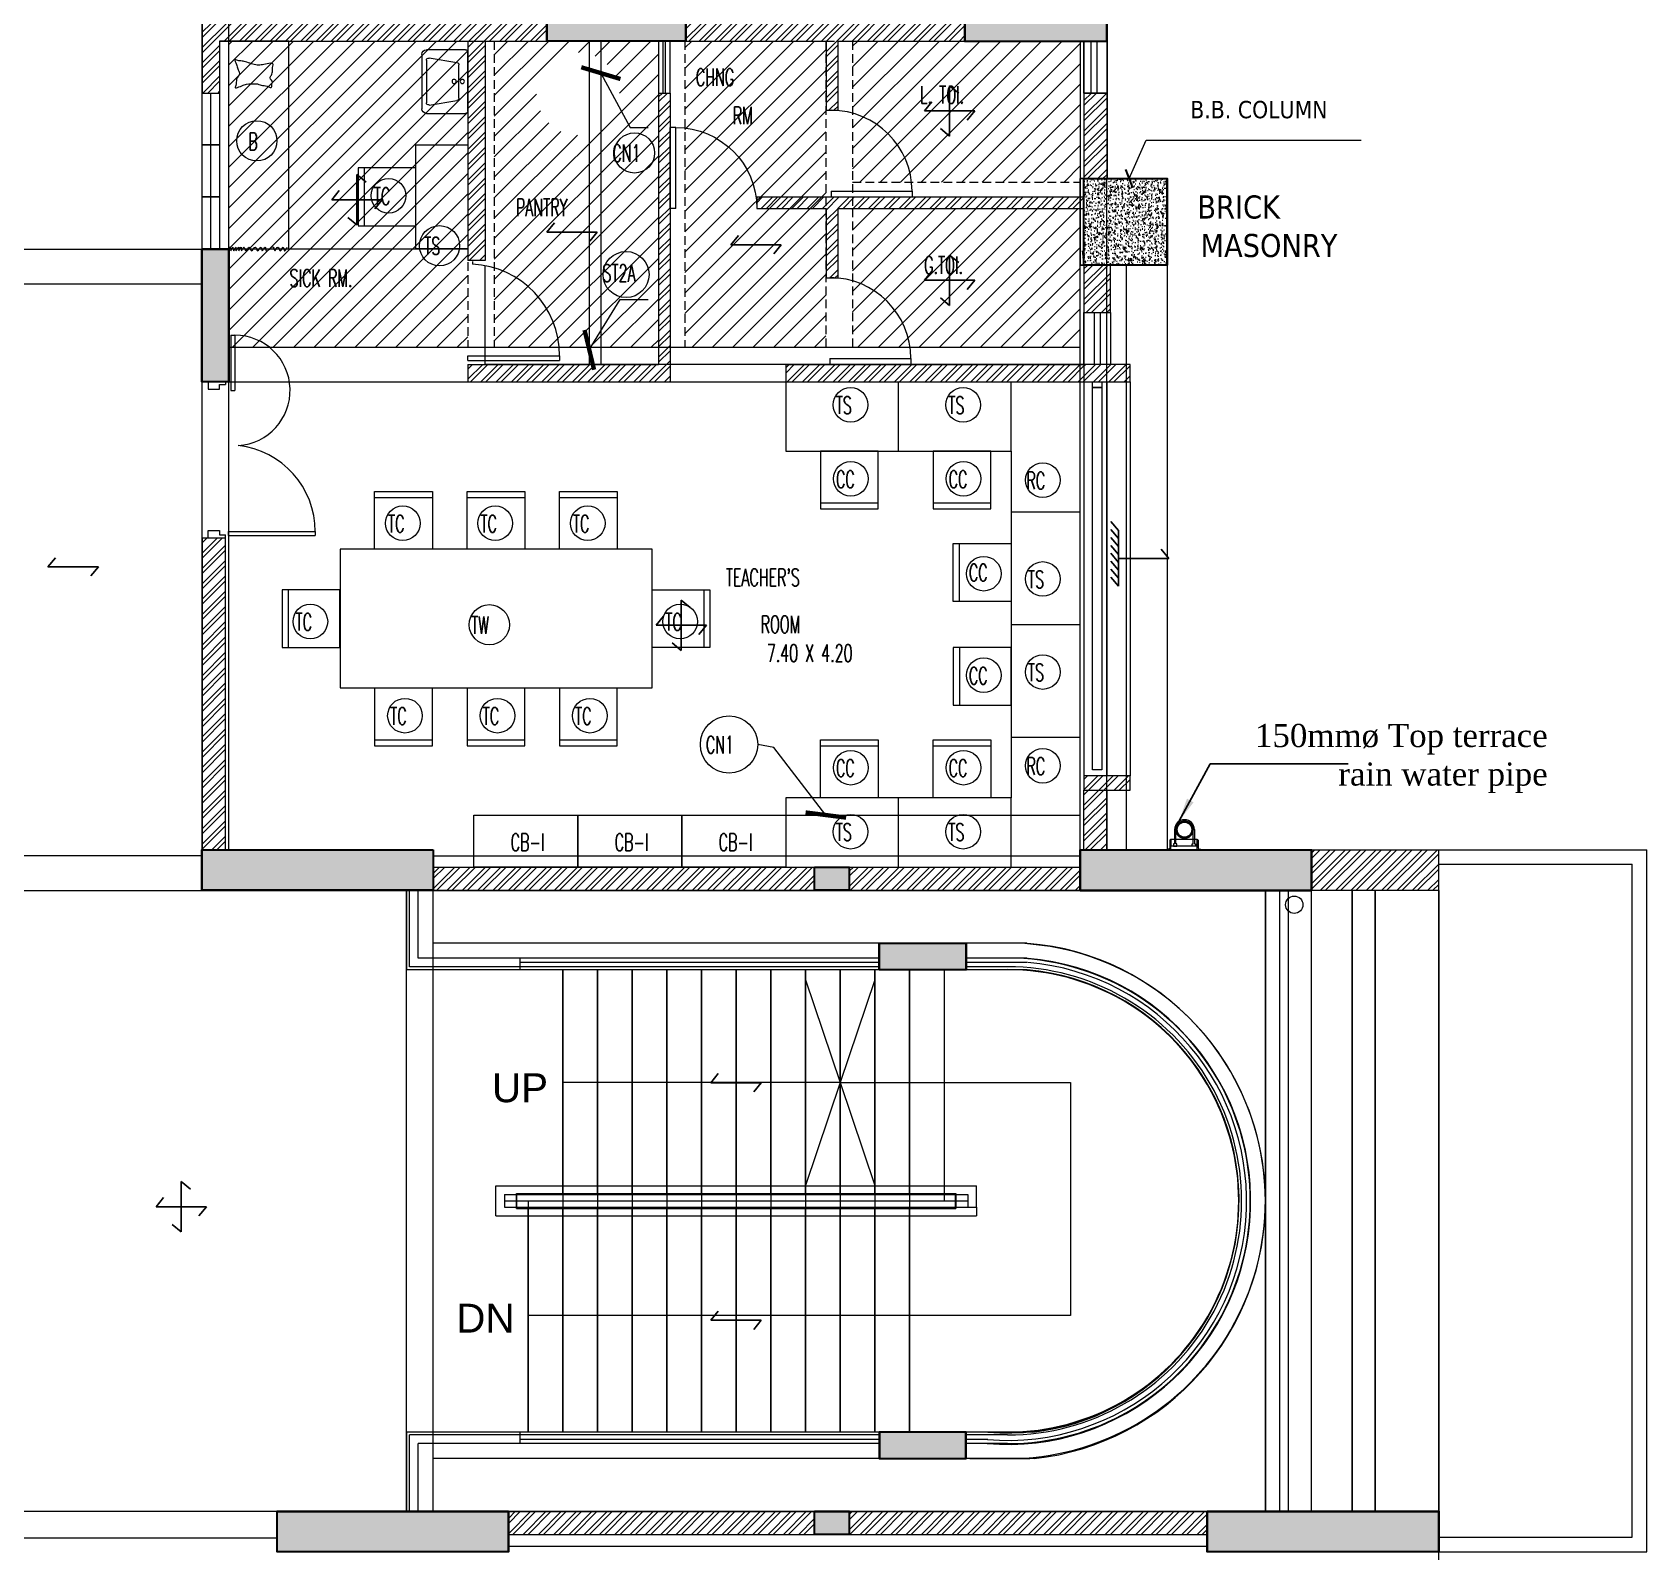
# Model space of a CAD drawing. Header units: inches. Extents: x 5899882 to 5988838, y -468923 to -96891.
# Drawn here: x 5967813 to 5981783, y -287020 to -273870 of the extents above; entities that cross this region are included whole.
import ezdxf

# ---------------------------------------------------------------- set-up
doc = ezdxf.new("R2010")
doc.units = ezdxf.units.IN
doc.header["$MEASUREMENT"] = 0
doc.linetypes.add('DASHED', pattern=[0.75, 0.5, -0.25])
for name, color, linetype in [('0 slc Rwp sloape', 7, 'Continuous'), ('0- SLC ARCH LAYOUT', 7, 'Continuous'), ('0-SLC RCC 2ND. FLOOR', 7, 'Continuous'), ('CL', 7, 'Continuous'), ('P-TEXT', 7, 'Continuous'), ('rwp', 5, 'Continuous')]:
    doc.layers.add(name, color=color, linetype=linetype)
for name, color, linetype, lineweight in [('0-SLC-CLAMPS', 7, 'Continuous', 9), ('ARCL-HATCH-B', 8, 'Continuous', 5), ('ARLC-COL', 8, 'Continuous', 30), ('ARLC-DOOR-W', 8, 'Continuous', 5), ('ARLC-ELE0', 8, 'Continuous', 9), ('ARLC-ELE1', 8, 'Continuous', 13), ('ARLC-FUR (NOMN)', 8, 'Continuous', 9), ('ARLC-FURN', 8, 'Continuous', 9), ('ARLC-GAS BURNER', 8, 'Continuous', 5), ('ARLC-GRILL', 8, 'Continuous', 9), ('ARLC-HATCH-C', 8, 'Continuous', 5), ('ARLC-RCC', 8, 'Continuous', 25), ('ARLC-TEXT0', 8, 'Continuous', 20), ('ARLC-WALL', 8, 'Continuous', 15), ('int_partitions', 8, 'Continuous', 5), ('SANITORY', 8, 'Continuous', 5)]:
    doc.layers.add(name, color=color, linetype=linetype, lineweight=lineweight)
doc.styles.add('ARIAL', font='tahoma.ttf')
doc.styles.add('RS', font='simplex8.shx', dxfattribs={"width": 0.6, "height": 150})
doc.styles.get("Standard").update_dxf_attribs({"font": 'arial.ttf'})
doc.dimstyles.new('DIM 100', dxfattribs={"dimscale": 100, "dimtxt": 1.5, "dimasz": 1.2, "dimexe": 1.5, "dimexo": 1.5, "dimgap": 0.4, "dimtad": 0, "dimdec": 0, "dimzin": 9, "dimdsep": 46, "dimtxsty": 'ARIAL', "dimblk": 'ARCHTICK', "dimblk1": 'ARCHTICK', "dimblk2": 'ARCHTICK', "dimcen": 2.5, "dimdle": 0.5, "dimclrd": 1, "dimclre": 251, "dimclrt": 4, "dimadec": 1, "dimazin": 0, "dimtfac": 1, "dimtdec": 0, "dimtmove": 2, "dimatfit": 3, "dimldrblk": 'ARCHTICK', "dimfxl": 1, "dimtzin": 0, "dimlwd": 5, "dimlwe": 5, "dimarcsym": 0})
doc.dimstyles.get("Standard").update_dxf_attribs({"dimtxt": 200, "dimasz": 200, "dimexe": 0.18, "dimexo": 0.0625, "dimgap": 0.09, "dimtad": 0, "dimdec": 0, "dimrnd": 5, "dimzin": 0, "dimdsep": 46, "dimtxsty": 'Standard', "dimblk": 'OBLIQUE', "dimcen": 0.09, "dimadec": 0, "dimazin": 0, "dimtfac": 1, "dimtdec": 0, "dimtofl": 0, "dimtmove": 0, "dimatfit": 3, "dimfxl": 1, "dimtolj": 1, "dimtzin": 0, "dimarcsym": 0})
pattern_1 = [(45, (-5806111.7, 109613.3), (-66.2912607, 66.2912607), []), (45, (-5806067.505, 109613.3), (-66.2912607, 66.2912607), [])]
pattern_2 = [(45, (-214906, -2620), (-88.38835, 88.38835), [])]
pattern_3 = [(45, (24325, -2550), (-88.3883, 88.3883), [])]

# ---------------------------------------------------------------- blocks, each defined once
blk = doc.blocks.new('an80')
for points in [[(-46, 0), (-46, 66.3), (-51, 66.3), (-51, 76.3), (-35, 76.3), (-35, 66.3), (-40, 66.3), (-40, 0)], [(46, 0), (46, 66.3), (51, 66.3), (51, 76.3), (35, 76.3), (35, 66.3), (40, 66.3), (40, 0)]]:
    blk.add_lwpolyline(points)
for radius in [46, 40]:
    blk.add_arc((0, 0), radius, 180, 360)
blk = doc.blocks.new('176')
at = {"layer": '0-SLC-CLAMPS', "elevation": 0}
for points in [[(-108.6, 76.7), (-108.6, 80.1, 0.414214), (-114, 85.4), (-114, 85.4), (-114, 65.9), (-61.1, 65.9, 0.414214), (-66.4, 71.3), (-103.3, 71.3, -0.414214)], [(-108.6, -75.8), (-108.6, -79.2, -0.414214), (-114, -84.6), (-114, -84.6), (-114, -65.1), (-61.1, -65.1, -0.414214), (-66.4, -70.4), (-103.3, -70.4, 0.414214)]]:
    blk.add_lwpolyline(points, format="xyb", close=True, dxfattribs=at)
blk.add_lwpolyline([(-92.9, 65.9), (-92.9, -65.1), (-61.1, -65.1), (-61.1, 65.9)], close=True, dxfattribs=at)
at = {"layer": 'rwp', "color": 5, "const_width": 5.36, "elevation": 0}
blk.add_lwpolyline([(-12.5, -42.2, 1), (-12.5, 38.2, 1)], format="xyb", close=True, dxfattribs=at)
at = {"layer": 'rwp', "color": 5}
for radius in [42.9, 37.5]:
    blk.add_circle((-12.5, -2, 0), radius, dxfattribs=at)
at = {"layer": '0-SLC-CLAMPS', "color": 6, "xscale": 1.0714285714286, "yscale": 1.0714285714286, "zscale": 1.0714285714286, "rotation": 90}
blk.add_blockref('an80', (-12.5, -2, 0), dxfattribs=at)
blk = doc.blocks.new('_OBLIQUE')
at = {"color": 0, "linetype": 'ByBlock'}
blk.add_line((-0.5, -0.5), (0.5, 0.5), dxfattribs=at)
blk = doc.blocks.new('hhh')
at = {"layer": 'ARLC-DOOR-W'}
for p, q in [((5670.868, -1049.521), (5670.868, -1049.571)), ((5670.868, -1049.521), (5671.568, -1049.521)), ((5670.868, -1049.521), (5670.868, -1049.571)), ((5670.868, -1049.571), (5671.568, -1049.571)), ((5671.568, -1049.521), (5671.568, -1049.571))]:
    blk.add_line(p, q, dxfattribs=at)
blk.add_arc((5670.868, -1049.521), 0.7, 0, 90, dxfattribs=at)
blk = doc.blocks.new('jjuj')
at = {"layer": 'ARLC-DOOR-W', "ltscale": 0.1}
for p, q in [((5733136, -29654), (5733136, -29679)), ((5733286, -29654), (5733286, -29719))]:
    blk.add_line(p, q, dxfattribs=at)
blk.add_lwpolyline([(5733286, -29719), (5733186, -29719), (5733186, -29679), (5733136, -29679)], dxfattribs=at)
blk = doc.blocks.new('door1')
at = {"layer": 'ARLC-DOOR-W', "ltscale": 0.1}
for p, q in [((5736558, -55290), (5736558, -55768)), ((5736558, -55290), (5736593, -55290)), ((5736593, -55290), (5736593, -55768)), ((5736558, -55768), (5736593, -55768)), ((5737288, -56990), (5737288, -57025))]:
    blk.add_line(p, q, dxfattribs=at)
at = {"layer": 'ARLC-DOOR-W'}
for p, q in [((5736538, -56990), (5737288, -56990)), ((5736538, -57025), (5736538, -56990)), ((5736538, -57025), (5737288, -57025))]:
    blk.add_line(p, q, dxfattribs=at)
at = {"layer": 'ARLC-DOOR-W', "ltscale": 0.1}
for centre, radius, start, end in [((5736593, -55768), 478, 273.5633, 90), ((5736538, -56990), 750, 0, 83.5441)]:
    blk.add_arc(centre, radius, start, end, dxfattribs=at)
blk = doc.blocks.new('gfj')
at = {"layer": 'ARLC-DOOR-W', "ltscale": 0.1}
for p, q in [((5667.573, -1069.521), (5667.574, -1069.481)), ((5668.367, -1069.521), (5667.573, -1069.521)), ((5668.367, -1069.481), (5667.574, -1069.481)), ((5668.367, -1069.481), (5668.367, -1069.521)), ((5668.327, -1070.336), (5668.327, -1070.314))]:
    blk.add_line(p, q, dxfattribs=at)
blk.add_arc((5668.367, -1069.521), 0.794, 180, 267.1369, dxfattribs=at)
blk = doc.blocks.new('dfg2154')
at = {"layer": 'ARLC-FURN'}
blk.add_line((5964549, -129277), (5965049, -129277), dxfattribs=at)
blk.add_lwpolyline([(5964549, -129329), (5965049, -129329), (5965049, -128829), (5964549, -128829)], close=True, dxfattribs=at)
blk = doc.blocks.new('_ArchTick')
at = {"color": 0, "linetype": 'ByBlock', "const_width": 0.15}
blk.add_lwpolyline([(-0.5, -0.5), (0.5, 0.5)], dxfattribs=at)
blk = doc.blocks.new('WASHBASIN')
at = {"layer": 'SANITORY', "ltscale": 0.1}
for p, q in [((6119042, -104908), (6119042, -104438)), ((6119082, -104398), (6119422, -104398)), ((6119082, -104857), (6119082, -104490)), ((6119105, -104470), (6119346, -104508)), ((6119442, -104418), (6119442, -104928)), ((6119363, -104528), (6119363, -104819)), ((6119105, -104877), (6119346, -104839)), ((6119422, -104948), (6119082, -104948))]:
    blk.add_line(p, q, dxfattribs=at)
for centre in [(6119322, -104674), (6119393, -104674)]:
    blk.add_circle(centre, 18, dxfattribs=at)
for centre, radius, start, end in [((6119082, -104438), 40, 90, 180), ((6119102, -104490), 20, 80.9394, 180), ((6119102, -104490), 20, 80.9394, 180), ((6119422, -104418), 20, 0, 90), ((6119343, -104528), 20, 0, 80.9394), ((6119082, -104908), 40, 180, 270), ((6119102, -104857), 20, 180, 279.0606), ((6119343, -104819), 20, 279.0606, 0), ((6119422, -104928), 20, 270, 0)]:
    blk.add_arc(centre, radius, start, end, dxfattribs=at)
blk = doc.blocks.new('GYS')
for p, q in [((6635556, -325052), (6635556, -325488)), ((6635556, -325052), (6635635, -325117)), ((6635556, -325488), (6635477, -325423))]:
    blk.add_line(p, q)
blk = doc.blocks.new('A$C67844AE1')
at = {"color": 7}
for p, q in [((-218, 241), (-283, 162)), ((-218, 172), (-283, 93)), ((-218, 103), (-283, 24)), ((-218, 34), (-283, -45)), ((218, 0), (-218, 0)), ((218, 0), (153, -79)), ((-218, -34), (-283, -113)), ((-218, -103), (-283, -182)), ((-218, -172), (-283, -251)), ((-218, -241), (-283, -320))]:
    blk.add_line(p, q, dxfattribs=at)
at = {"layer": 'CL', "color": 7}
blk.add_line((-218, 241), (-218, -241), dxfattribs=at)
blk = doc.blocks.new('A$C4AE13D6C')
at = {"layer": 'ARLC-COL', "color": 7}
blk.add_lwpolyline([(-1311, -4687), (-1011, -4687), (-1011, -4887), (-1311, -4887)], close=True, dxfattribs=at)
blk = doc.blocks.new('A$C3DAD2E9A')
at = {"layer": 'ARCL-HATCH-B'}
h = blk.add_hatch(dxfattribs=at)
h.set_pattern_fill('ANSI32', color=256, scale=250)
h.set_pattern_definition(pattern_1)
h.paths.add_polyline_path([(26797, 1752), (25547, 1752), (25547, 1602), (26647, 1602), (26647, 251), (24097, 251), (24097, -349), (24247, -349), (24247, 101), (26397, 101), (26397, -1799), (26547, -1799), (26547, 101), (27082, 101), (27082, 251), (26797, 251)])
h = blk.add_hatch(dxfattribs=at)
h.set_pattern_fill('ANSI32', color=256, scale=250)
h.set_pattern_definition(pattern_1)
h.paths.add_polyline_path([(30697, 331), (29602, 331), (29602, 251), (28282, 251), (28282, 101), (29497, 101), (29497, -499), (29597, -499), (29597, 101), (30697, 101)])
h = blk.add_hatch(dxfattribs=at)
h.set_pattern_fill('ANSI32', color=256, scale=250)
h.set_pattern_definition(pattern_1)
h.paths.add_polyline_path([(28147, -349), (28047, -349), (28047, -2699), (28147, -2699)])
h = blk.add_hatch(dxfattribs=at)
h.set_pattern_fill('ANSI32', color=256, scale=250)
h.set_pattern_definition(pattern_1)
h.paths.add_polyline_path([(31927, -349), (31727, -349), (31727, -1088), (31927, -1088)])
h = blk.add_hatch(dxfattribs=at)
h.set_pattern_fill('ANSI32', color=256, scale=250)
h.set_pattern_definition(pattern_1)
h.paths.add_polyline_path([(31727, -1249), (28897, -1249), (28897, -1349), (29497, -1349), (29497, -1949), (29597, -1949), (29597, -1349), (31727, -1349)])
h = blk.add_hatch(dxfattribs=at)
h.set_pattern_fill('ANSI32', color=256, scale=250)
h.set_pattern_definition(pattern_1)
h.paths.add_polyline_path([(31957, -1838), (31727, -1838), (31727, -2249), (31957, -2249)])
h = blk.add_hatch(dxfattribs=at)
h.set_pattern_fill('ANSI32', color=256, scale=250)
h.set_pattern_definition(pattern_1)
h.paths.add_polyline_path([(28147, -2699), (26547, -2699), (26397, -2699), (26397, -2849), (28147, -2849)])
h = blk.add_hatch(dxfattribs=at)
h.set_pattern_fill('ANSI32', color=256, scale=250)
h.set_pattern_definition(pattern_1)
h.paths.add_polyline_path([(31727, -2699), (31727, -2699), (29147, -2699), (29147, -2849), (31727, -2849)])
h = blk.add_hatch(dxfattribs=at)
h.set_pattern_fill('ANSI32', color=256, scale=250)
h.set_pattern_definition(pattern_1)
h.paths.add_polyline_path([(32127, -2699), (31727, -2699), (31727, -2849), (32127, -2849)])
h = blk.add_hatch(dxfattribs=at)
h.set_pattern_fill('ANSI32', color=256, scale=250)
h.set_pattern_definition(pattern_1)
h.paths.add_polyline_path([(24297, -4900), (24295, -4900), (24295, -4400), (24297, -4199), (24097, -4199), (24097, -6899), (24297, -6899)])
h = blk.add_hatch(dxfattribs=at)
h.set_pattern_fill('ANSI32', color=256, scale=250)
h.set_pattern_definition(pattern_1)
h.paths.add_polyline_path([(32127, -6259), (31727, -6259), (31727, -6384), (32127, -6384)])
h = blk.add_hatch(dxfattribs=at)
h.set_pattern_fill('ANSI32', color=256, scale=250)
h.set_pattern_definition(pattern_1)
h.paths.add_polyline_path([(31927, -6384), (31727, -6384), (31727, -6899), (31927, -6899)])
h = blk.add_hatch(dxfattribs=at)
h.set_pattern_fill('ANSI32', color=256, scale=250)
h.set_pattern_definition(pattern_1)
h.paths.add_polyline_path([(34797, -6899), (33697, -6899), (33697, -7249), (34797, -7249)])
h = blk.add_hatch(dxfattribs=at)
h.set_pattern_fill('ANSI32', color=256, scale=250)
h.set_pattern_definition(pattern_1)
h.paths.add_polyline_path([(29397, -7049), (26097, -7049), (26097, -7249), (29397, -7249)])
h = blk.add_hatch(dxfattribs=at)
h.set_pattern_fill('ANSI32', color=256, scale=250)
h.set_pattern_definition(pattern_1)
h.paths.add_polyline_path([(31697, -7049), (29697, -7049), (29697, -7249), (31697, -7249)])
h = blk.add_hatch(dxfattribs=at)
h.set_pattern_fill('ANSI32', color=256, scale=250)
h.set_pattern_definition(pattern_1)
h.paths.add_polyline_path([(29397, -12624), (26747, -12624), (26747, -12824), (29397, -12824)])
h = blk.add_hatch(dxfattribs=at)
h.set_pattern_fill('ANSI32', color=256, scale=250)
h.set_pattern_definition(pattern_1)
h.paths.add_polyline_path([(32797, -12624), (29697, -12624), (29697, -12824), (32797, -12824)])
at = {"layer": 'ARLC-HATCH-C', "ltscale": 0.1}
for points in [[(30697, 251), (30697, 101), (31097, 101), (31297, 101), (31927, 101), (31927, 452), (31697, 452), (31497, 452), (30697, 452)], [(27082, 331), (28282, 331), (28282, 131), (28282, 101), (28113, 101), (27963, 101), (27082, 101), (27082, 131)], [(24327, -1699), (24097, -1699), (24097, -2849), (24327, -2849)], [(26097, -6899), (26097, -7249), (24097, -7249), (24097, -6899)], [(33697, -6899), (33697, -7249), (31697, -7249), (31697, -6899)], [(29697, -7249), (29697, -7049), (29397, -7049), (29397, -7249)], [(29959, -7937), (29958, -7707), (30710, -7707), (30710, -7937)], [(29959, -11938), (29959, -12168), (30709, -12168), (30709, -11938)], [(26747, -12624), (26747, -12974), (24747, -12974), (24747, -12624)], [(29697, -12824), (29697, -12624), (29397, -12624), (29397, -12824)], [(34797, -12624), (34797, -12974), (32797, -12974), (32797, -12624)]]:
    blk.add_hatch(color=256, dxfattribs=at).paths.add_polyline_path(points)
at = {"layer": 'ARLC-COL'}
blk.add_line((31697, -7249), (33697, -7249), dxfattribs=at)
at = {"layer": 'ARLC-COL', "ltscale": 0.1}
blk.add_lwpolyline([(30697, 452), (30697, 101), (31927, 101), (31927, 452)], close=True, dxfattribs=at)
at = {"layer": 'ARLC-COL'}
for points in [[(28282, 101), (27082, 101), (27082, 331), (28282, 331)], [(24097, -1699), (24327, -1699), (24327, -2849), (24097, -2849)], [(26097, -6899), (26097, -7249), (24097, -7249), (24097, -6899)], [(29397, -7049), (29697, -7049), (29697, -7249), (29397, -7249)], [(29959, -7937), (29959, -7707), (30709, -7707), (30709, -7937)], [(29959, -11938), (29959, -12168), (30709, -12168), (30709, -11938)], [(26747, -12624), (26747, -12974), (24747, -12974), (24747, -12624)], [(29397, -12624), (29697, -12624), (29697, -12824), (29397, -12824)], [(34797, -12624), (34797, -12974), (32797, -12974), (32797, -12624)]]:
    blk.add_lwpolyline(points, close=True, dxfattribs=at)
blk.add_lwpolyline([(31697, -7249), (31697, -6899), (33697, -6899), (33697, -7249)], dxfattribs=at)
at = {"layer": 'ARLC-DOOR-W'}
for p, q in [((28087, -349), (28087, 101)), ((28107, -349), (28107, 101)), ((31788, 101), (31788, -349)), ((31840, 101), (31840, -349)), ((31815, -2249), (31815, -2699)), ((31867, -2249), (31867, -2699))]:
    blk.add_line(p, q, dxfattribs=at)
at = {"layer": 'ARLC-DOOR-W', "ltscale": 0.003}
blk.add_line((24172, -798), (24172, -349), dxfattribs=at)
at = {"layer": 'ARLC-DOOR-W', "ltscale": 0.1}
blk.add_line((24172, -1699), (24172, -798), dxfattribs=at)
at = {"layer": 'ARLC-DOOR-W'}
for points in [[(28047, -349), (28147, -349), (28147, 101), (28047, 101)], [(31727, 101), (31927, 101), (31927, -349), (31727, -349)], [(31727, -2249), (31957, -2249), (31957, -2699), (31727, -2699)], [(31882, -2849), (31882, -2899), (31802, -2899), (31802, -2849)], [(31802, -2899), (31882, -2899), (31882, -6208), (31802, -6208)]]:
    blk.add_lwpolyline(points, close=True, dxfattribs=at)
at = {"layer": 'ARLC-DOOR-W', "ltscale": 0.003}
blk.add_lwpolyline([(24247, -349), (24247, -798), (24097, -798), (24097, -349)], close=True, dxfattribs=at)
at = {"layer": 'ARLC-DOOR-W', "ltscale": 0.1}
for points in [[(24247, -798), (24247, -1249), (24097, -1249), (24097, -798)], [(24247, -1249), (24247, -1699), (24097, -1699), (24097, -1249)]]:
    blk.add_lwpolyline(points, close=True, dxfattribs=at)
at = {"layer": 'ARLC-ELE0', "ltscale": 0.006}
for p, q in [((31727, -2849), (31727, -6259)), ((32127, -2849), (32127, -6259))]:
    blk.add_line(p, q, dxfattribs=at)
at = {"layer": 'ARLC-ELE0'}
for p, q in [((34797, -6899), (36597, -6899)), ((36597, -12974), (36597, -6899)), ((34797, -7024), (36472, -7024)), ((36472, -12849), (36472, -7024)), ((33297, -12624), (33297, -7249)), ((33297, -12624), (33297, -7249)), ((33422, -12624), (33422, -7249)), ((33422, -12624), (33422, -7249)), ((27519, -7936), (27519, -9937)), ((27519, -7936), (27519, -9937)), ((27819, -7936), (27819, -9937)), ((27819, -7936), (27819, -9937)), ((28119, -7936), (28119, -9937)), ((28119, -7936), (28119, -9937)), ((28419, -7936), (28419, -9937)), ((28419, -7936), (28419, -9937)), ((28719, -7936), (28719, -9937)), ((28719, -7936), (28719, -9937)), ((29019, -7936), (29019, -9937)), ((29019, -7936), (29019, -9937)), ((29319, -7936), (29319, -9937)), ((29319, -7936), (29319, -9937)), ((29619, -7936), (29619, -9937)), ((29619, -7936), (29619, -9937)), ((29919, -7936), (29919, -9937)), ((29919, -7936), (29919, -9937)), ((30219, -7936), (30219, -9937)), ((30219, -7936), (30219, -9937)), ((30519, -7936), (30519, -9937)), ((30519, -7936), (30519, -9937)), ((29319, -8023), (29619, -8913)), ((29319, -8023), (29619, -8913)), ((29919, -8023), (29619, -8913)), ((29919, -8023), (29619, -8913)), ((29619, -8913), (29319, -9803)), ((29619, -8913), (29319, -9803)), ((29619, -8913), (29919, -9803)), ((29619, -8913), (31610, -8913)), ((29619, -8913), (29919, -9803)), ((29619, -8913), (31610, -8913)), ((31610, -8913), (31610, -10929)), ((31610, -8913), (31610, -10929)), ((26714, -9937), (30723, -9937)), ((26714, -9937), (30723, -9937)), ((27219, -9937), (27219, -11936)), ((27219, -9937), (27219, -11936)), ((27519, -9937), (27519, -11936)), ((27519, -9937), (27519, -11936)), ((27819, -9937), (27819, -11936)), ((27819, -9937), (27819, -11936)), ((28119, -9937), (28119, -11936)), ((28119, -9937), (28119, -11936)), ((28419, -9937), (28419, -11936)), ((28419, -9937), (28419, -11936)), ((28719, -9937), (28719, -11936)), ((28719, -9937), (28719, -11936)), ((29019, -9937), (29019, -11936)), ((29019, -9937), (29019, -11936)), ((29319, -9937), (29319, -11936)), ((29319, -9937), (29319, -11936)), ((29619, -9937), (29619, -11936)), ((29619, -9937), (29619, -11936)), ((29919, -9937), (29919, -11936)), ((29919, -9937), (29919, -11936)), ((30219, -9937), (30219, -11936)), ((30219, -9937), (30219, -11936)), ((34797, -12849), (36472, -12849)), ((34797, -19124), (34797, -12974)), ((34797, -12974), (36597, -12974))]:
    blk.add_line(p, q, dxfattribs=at)
at = {"layer": 'ARLC-ELE0', "ltscale": 0.01}
for p, q in [((25867, -7937), (25867, -7261)), ((25867, -7937), (25867, -7261)), ((26097, -7707), (26097, -7261)), ((26097, -7707), (26097, -7261)), ((29959, -7707), (26097, -7707)), ((29959, -7707), (26097, -7707)), ((29959, -7937), (25867, -7937)), ((29959, -7937), (25867, -7937)), ((29959, -7838), (26849, -7838)), ((26849, -7938), (26849, -7838)), ((29959, -7873), (26849, -7873)), ((29959, -7938), (26849, -7938)), ((26819, -10003), (26819, -9873)), ((26819, -9873), (30619, -9873)), ((30619, -9873), (30619, -10003)), ((26819, -9938), (30619, -9938)), ((26819, -10003), (30619, -10003)), ((25867, -12624), (25867, -11938)), ((29959, -11938), (25867, -11938)), ((25867, -12624), (25867, -11938)), ((29959, -11938), (25867, -11938)), ((26849, -12038), (26849, -11938)), ((29959, -11938), (26849, -11938)), ((29959, -12003), (26849, -12003)), ((30897, -11938), (30709, -11938)), ((30897, -12003), (30709, -12003)), ((29959, -12038), (26849, -12038)), ((30897, -12038), (30709, -12038)), ((26097, -12624), (26097, -12168)), ((29959, -12168), (26097, -12168)), ((26097, -12624), (26097, -12168)), ((29959, -12168), (26097, -12168)), ((30739, -12168), (31259, -12168)), ((30739, -12168), (31259, -12168))]:
    blk.add_line(p, q, dxfattribs=at)
at = {"layer": 'ARLC-ELE0', "ltscale": 0.5}
for p, q in [((31066, -7707), (30709, -7707)), ((31066, -7707), (30709, -7707)), ((31066, -7937), (30709, -7937)), ((31066, -7937), (30709, -7937)), ((31066, -11938), (30709, -11938)), ((31066, -11938), (30709, -11938)), ((31066, -12168), (30709, -12168)), ((31066, -12168), (30709, -12168))]:
    blk.add_line(p, q, dxfattribs=at)
at = {"layer": 'ARLC-ELE0', "ltscale": 0.01}
for points in [[(31235, -7838), (30709, -7838)], [(31235, -7873), (30709, -7873)], [(31235, -7938), (30709, -7938)]]:
    blk.add_lwpolyline(points, dxfattribs=at)
at = {"layer": 'ARLC-ELE0'}
blk.add_circle((33547, -7374), 75, dxfattribs=at)
blk.add_circle((33547, -7374), 75, dxfattribs=at)
at = {"layer": 'ARLC-ELE0', "ltscale": 0.5}
for radius in [2231, 2231, 2001, 2001]:
    blk.add_arc((31066, -9937), radius, 270, 90.0001, dxfattribs=at)
at = {"layer": 'ARLC-ELE0', "ltscale": 0.01}
for radius in [2107, 2072, 2007]:
    blk.add_arc((31063, -9938), radius, 265.25, 85.0806, dxfattribs=at)
at = {"layer": 'ARLC-FUR (NOMN)'}
for centre, radius in [((24570, -763), 174), ((27838, -868), 174), ((25710, -1238), 150), ((26151, -1671), 174), ((27765, -1920), 199), ((29708, -3048), 150), ((30682, -3048), 150), ((29710, -3688), 150), ((30685, -3688), 150), ((31371, -3699), 150), ((25833, -4073), 150), ((26633, -4073), 150), ((27433, -4073), 150), ((30860, -4509), 150), ((31371, -4555), 150), ((25033, -4923), 150), ((26582, -4951), 174), ((28233, -4923), 150), ((30860, -5388), 150), ((31371, -5360), 150), ((25852, -5738), 150), ((26652, -5738), 150), ((27452, -5738), 150), ((28656, -5987), 248), ((29710, -6188), 150), ((30685, -6188), 150), ((31371, -6171), 150), ((29708, -6742), 150), ((30682, -6742), 150)]:
    blk.add_circle(centre, radius, dxfattribs=at)
at = {"layer": 'ARLC-FURN', "ltscale": 0.1}
for p, q in [((27447, 101), (27447, -2699)), ((30122, -3448), (30122, -2849)), ((31097, -3448), (31097, -2849)), ((31097, -3973), (31697, -3973)), ((31097, -4948), (31697, -4948)), ((31097, -5923), (31697, -5923)), ((30122, -7049), (30122, -6448)), ((31097, -7049), (31097, -6448))]:
    blk.add_line(p, q, dxfattribs=at)
at = {"layer": 'ARLC-FURN', "ltscale": 0.002}
for p, q in [((27547, 101), (27547, -2699)), ((29147, -6598), (31697, -6598))]:
    blk.add_line(p, q, dxfattribs=at)
at = {"layer": 'ARLC-FURN', "ltscale": 0.1}
blk.add_lwpolyline([(24247, -1699), (24847, -1699), (24847, 101), (24247, 101)], close=True, dxfattribs=at)
for points in [[(26397, -1699), (25947, -1699), (25947, -798), (26397, -798), (26397, -1699)], [(29147, -2849), (29147, -3448), (31097, -3448), (31097, -6448), (29147, -6448), (29147, -7049)], [(25290, -4298), (25290, -5498), (27990, -5498), (27990, -4298), (25290, -4298)]]:
    blk.add_lwpolyline(points, dxfattribs=at)
at = {"layer": 'ARLC-FURN'}
for points in [[(26447, -6598), (27347, -6598), (27347, -7049), (26447, -7049)], [(27347, -6598), (28247, -6598), (28247, -7049), (27347, -7049)], [(28247, -6598), (29147, -6598), (29147, -7049), (28247, -7049)]]:
    blk.add_lwpolyline(points, close=True, dxfattribs=at)
at = {"layer": 'ARLC-FURN', "ltscale": 0.1}
blk.add_spline([(24577, -271), (24540, -269), (24453, -282), (24381, -298), (24388, -284), (24395, -229), (24419, -179), (24405, -140), (24394, -101), (24383, -61), (24397, -65), (24432, -72), (24471, -79), (24573, -107), (24619, -104), (24674, -93), (24712, -103), (24712, -106), (24706, -128), (24706, -157), (24696, -194), (24686, -219), (24705, -254), (24701, -274), (24694, -302), (24675, -296), (24619, -283), (24577, -271)], degree=3, dxfattribs=at)
at = {"layer": 'ARLC-GRILL', "ltscale": 0.01}
for p, q in [((25892, -7912), (25892, -7261)), ((25967, -7837), (25967, -7261)), ((29959, -7912), (25892, -7912)), ((29959, -7837), (25967, -7837)), ((31066, -7837), (30709, -7837)), ((31066, -7912), (30709, -7912)), ((26639, -9806), (30798, -9806)), ((26714, -9881), (30723, -9881)), ((30723, -9881), (30723, -9991)), ((30798, -9991), (30798, -9806)), ((26714, -9991), (30798, -9991)), ((30798, -9991), (30798, -10066)), ((26639, -10066), (30798, -10066)), ((25892, -12624), (25892, -11963)), ((29959, -11963), (25892, -11963)), ((31066, -11963), (30709, -11963)), ((25967, -12624), (25967, -12038)), ((29959, -12038), (25967, -12038)), ((31066, -12038), (30709, -12038))]:
    blk.add_line(p, q, dxfattribs=at)
at = {"layer": 'ARLC-GRILL'}
for p, q in [((26639, -10066), (26639, -9806)), ((26714, -9881), (26714, -9991))]:
    blk.add_line(p, q, dxfattribs=at)
at = {"layer": 'ARLC-GRILL', "ltscale": 0.01}
for radius in [2101, 2026]:
    blk.add_arc((31066, -9937), radius, 270, 90.0001, dxfattribs=at)
at = {"layer": 'ARLC-HATCH-C'}
blk.add_lwpolyline([(22522, 4931), (22752, 4931), (22752, 5651), (28052, 5651), (28052, 4551), (28152, 4551), (28252, 4551), (28252, 2351), (29602, 2351), (29832, 2351), (29832, 331), (30697, 331), (30697, 101), (31727, 101), (31727, -2699), (29597, -2699), (26547, -2699), (26547, -2699), (26547, -1849)], dxfattribs=at)
at = {"layer": 'ARLC-RCC', "ltscale": 0.5}
for p, q in [((33297, -12625), (33297, -7250)), ((34047, -12625), (34047, -7250)), ((34247, -12625), (34247, -7250)), ((34797, -12625), (34797, -7250))]:
    blk.add_line(p, q, dxfattribs=at)
at = {"layer": 'ARLC-WALL', "ltscale": 0.1}
for p, q in [((24097, 251), (24097, -349)), ((24247, 101), (24247, -349)), ((24247, 101), (26397, 101)), ((26397, 101), (26397, -1799)), ((26547, 101), (26547, -1799)), ((26547, 101), (27082, 101)), ((28282, 101), (29497, 101)), ((29497, 101), (29497, -499)), ((29597, 101), (30697, 101)), ((29597, 101), (29597, -499)), ((24097, -349), (24247, -349)), ((28047, -349), (28047, -2699)), ((28047, -349), (28147, -349)), ((28147, -349), (28147, -2849)), ((31727, -349), (31727, -1088)), ((31727, -349), (31927, -349)), ((31927, -349), (31927, -1088)), ((29497, -499), (29597, -499)), ((28897, -1249), (28897, -1349)), ((28897, -1249), (31727, -1249)), ((28897, -1349), (29497, -1349)), ((29497, -1349), (29497, -1949)), ((29597, -1349), (29597, -1949)), ((29597, -1349), (31727, -1349)), ((26547, -1799), (26397, -1799)), ((29497, -1949), (29597, -1949)), ((26397, -2699), (26397, -2849)), ((26397, -2699), (28047, -2699)), ((29147, -2699), (29147, -2849)), ((29147, -2699), (31727, -2699)), ((26397, -2849), (28147, -2849)), ((29147, -2849), (31727, -2849)), ((24097, -4199), (24097, -6899)), ((24097, -4199), (24297, -4199)), ((24297, -4199), (24297, -6899)), ((31727, -6899), (31727, -6384)), ((31927, -6899), (31927, -6384)), ((31897, -6899), (33647, -6899)), ((33697, -6899), (34797, -6899)), ((34797, -7249), (34797, -6899)), ((26097, -7049), (29397, -7049)), ((29697, -7049), (31697, -7049)), ((26097, -7249), (29397, -7249)), ((29697, -7249), (31697, -7249)), ((33697, -7249), (34797, -7249)), ((26747, -12624), (29397, -12624)), ((29697, -12624), (32797, -12624)), ((26742, -12824), (29397, -12824)), ((29697, -12824), (32797, -12824))]:
    blk.add_line(p, q, dxfattribs=at)
at = {"layer": 'ARLC-WALL', "ltscale": 0.005}
blk.add_line((31927, -6259), (31927, -2849), dxfattribs=at)
at = {"layer": 'ARLC-WALL'}
for points in [[(31957, -1838), (31727, -1838), (31727, -2249), (31957, -2249)], [(32127, -2699), (31727, -2699), (31727, -2849), (32127, -2849)], [(32127, -6259), (31727, -6259), (31727, -6384), (32127, -6384)]]:
    blk.add_lwpolyline(points, close=True, dxfattribs=at)
at = {"layer": 'int_partitions'}
blk.add_lwpolyline([(24327, -1699), (26397, -1699)], dxfattribs=at)
blk.add_spline([(24327, -1699), (24340, -1683), (24346, -1714), (24361, -1683), (24370, -1714), (24389, -1683), (24389, -1714), (24414, -1683), (24414, -1714), (24433, -1683), (24438, -1714), (24457, -1683), (24475, -1714), (24504, -1683), (24523, -1714), (24558, -1683), (24576, -1714), (24607, -1683), (24617, -1714), (24642, -1683), (24650, -1714), (24712, -1683), (24726, -1714), (24752, -1683), (24772, -1714), (24799, -1683), (24808, -1714), (24833, -1683)], degree=3, dxfattribs=at)
blk.add_blockref('door1', (-5712213, 52845))
at = {"xscale": -1}
blk.add_blockref('jjuj', (5757434, 26806), dxfattribs=at)
at = {"rotation": 180}
blk.add_blockref('jjuj', (5757434, -33853), dxfattribs=at)
at = {"layer": 'ARLC-DOOR-W', "ltscale": 0.1, "xscale": 1000, "yscale": 1000, "zscale": 1000}
for p in [(-5641328, 1048322), (-5641339, 1046874)]:
    blk.add_blockref('hhh', p, dxfattribs=at)
at = {"layer": 'ARLC-DOOR-W', "ltscale": 0.1, "yscale": 1000, "zscale": 1000}
for name, p, xscale, rotation in [('hhh', (1077718, -5672216), -1000, 270), ('gfj', (5694763, -1072144), 1000, 180)]:
    blk.add_blockref(name, p, dxfattribs=dict(at, xscale=xscale, rotation=rotation))
at = {"layer": 'ARLC-GAS BURNER', "rotation": 270}
for p in [(154776, 5963551), (154118, 5959901), (159926, 5959401)]:
    blk.add_blockref('dfg2154', p, dxfattribs=at)
at = {"layer": 'ARLC-GAS BURNER'}
for p in [(-5935102, 125380), (-5934127, 125380), (-5938960, 123330), (-5938160, 123330), (-5937360, 123330)]:
    blk.add_blockref('dfg2154', p, dxfattribs=at)
at = {"layer": 'ARLC-GAS BURNER', "xscale": -1}
for p, rotation in [((-5938960, -133127), 180), ((-5938160, -133127), 180), ((-5937360, -133127), 180), ((159926, -5969298), 270), ((-100839, 5959901), 90), ((-5935102, -135277), 180), ((-5934127, -135277), 180)]:
    blk.add_blockref('dfg2154', p, dxfattribs=dict(at, rotation=rotation))
at = {"layer": 'SANITORY', "xscale": -1, "rotation": 180}
blk.add_blockref('WASHBASIN', (-6093045, -104923), dxfattribs=at)
at = {"layer": 'ARLC-FUR (NOMN)', "style": 'RS', "width": 0.6}
for s, p in [('B', (24497, -843)), ('CN1', (27647, -945)), ('TC', (25582, -1317)), ('TS', (26019, -1748)), ('ST2A', (27562, -1982)), ('TS', (29580, -3127)), ('TS', (30554, -3127)), ('CC', (29582, -3767)), ('CC', (30557, -3767)), ('RC', (31230, -3778)), ('TC', (25705, -4152)), ('TC', (26505, -4152)), ('TC', (27305, -4152)), ('CC', (30732, -4575)), ('TS', (31243, -4634)), ('TC', (24905, -5002)), ('TW', (26425, -5029)), ('TC', (28105, -5002)), ('TS', (31243, -5439)), ('CC', (30732, -5467)), ('TC', (25724, -5817)), ('TC', (26524, -5817)), ('TC', (27324, -5817)), ('CN1', (28456, -6064)), ('CC', (29582, -6267)), ('CC', (30557, -6267)), ('RC', (31230, -6250)), ('TS', (29580, -6821)), ('TS', (30554, -6821)), ('CB-I', (26767, -6908)), ('CB-I', (27667, -6908)), ('CB-I', (28567, -6908))]:
    blk.add_text(s, height=150, dxfattribs=at).set_placement(p)
at = {"layer": 'ARLC-TEXT0', "style": 'RS', "width": 0.6}
for s, p in [('CHNG', (28369, -288)), ('L. TOI.', (30309, -441)), ('RM', (28689, -618)), ('PANTRY', (26812, -1414)), ('G.TOI.', (30345, -1914)), ('SICK RM.', (24854, -2026)), ("TEACHER'S", (28629, -4617)), ('ROOM', (28930, -5023)), ('7.40 X 4.20', (28984, -5271))]:
    blk.add_text(s, height=150, dxfattribs=at).set_placement(p)
at = {"layer": 'ARLC-TEXT0', "ltscale": 0.1, "insert": (33066, -1504), "char_height": 200, "attachment_point": 5, "style": 'ARIAL', "bg_fill": 2}
blk.add_mtext('BRICK \\P       MASONRY', dxfattribs=at)
at = {"layer": 'ARLC-TEXT0', "char_height": 250, "width": 621.89, "attachment_point": 7, "bg_fill": 2}
for s, insert in [('\\pi89.682;UP', (26515, -9087)), ('\\pi86.527;DN', (26209, -11077))]:
    blk.add_mtext(s, dxfattribs=dict(at, insert=insert))
at = {"layer": 'ARLC-FUR (NOMN)'}
for points in [[(27547, -177), (27801, -648), (27955, -648)], [(27447, -2572), (27714, -2136), (27955, -2136)], [(29494, -6598), (29043, -6014), (28904, -5987)]]:
    blk.add_leader(points, dimstyle='DIM 100', override={"dimasz": 2.5, "dimclrd": 256}, dxfattribs=at)
at = {"layer": 'ARLC-HATCH-C'}
h = blk.add_hatch(dxfattribs=at)
h.set_pattern_fill('AR-CONC', color=256, scale=10)
h.set_pattern_definition([(50, (-5784810.7, 118273.786), (71.72601826, -6.2752135), [7.5, -82.5]), (355, (-5784810.7, 118273.786), (-13.8751334, 75.2192134), [6, -66]), (100.4514, (-5784804.72, 118273.26), (57.8509382, 68.9439542), [6.374019, -70.1142112]), (46.1842, (-5784810.7, 118293.79), (106.7241049, -16.5519014), [11.25, -123.75]), (96.6356, (-5784801.81, 118292.41), (93.4662706, 97.411787), [9.5610288, -105.1713]), (351.1842, (-5784810.7, 118293.79), (93.4661945, 97.41186), [9, -99]), (21, (-5784800.7, 118288.786), (59.6907052, -40.26188907), [7.5, -82.5]), (326, (-5784800.7, 118288.786), (24.3315332, 72.5150045), [6, -66]), (71.4514, (-5784795.725, 118285.43), (84.02226286, 32.2530497), [6.374019, -70.1142112]), (37.5, (-5784810.7, 118273.786), (1.21598553, 33.28938538), [0, -65.2, 0, -67, 0, -66.25]), (7.5, (-5784810.7, 118273.786), (26.30695374, 39.44117119), [0, -38.2, 0, -63.7, 0, -25.25]), (327.5, (-5784833, 118273.786), (53.38224362, -2.25548717), [0, -25, 0, -78, 0, -103.5]), (317.5, (-5784843, 118273.786), (58.31861693, 10.01049823), [0, -32.5, 0, -51.8, 0, -73.5])])
h.paths.add_polyline_path([(31726, -1838), (32447, -1838), (32449, -1088), (31726, -1088)])
at = {"layer": 'ARLC-COL'}
blk.add_lwpolyline([(31727, -1088), (32447, -1088), (32447, -1838), (31727, -1838)], close=True, dxfattribs=at)
at = {"layer": 'ARLC-ELE0'}
for p, q in [((32447, -1838), (32447, -6899)), ((32447, -1840), (32447, -6900)), ((27219, -7936), (27219, -9937)), ((27219, -7936), (27219, -9937)), ((29619, -8913), (27219, -8913)), ((29619, -8913), (27219, -8913)), ((26919, -9937), (26919, -11936)), ((26919, -9937), (26919, -11936)), ((31610, -10929), (26919, -10929)), ((31610, -10929), (26919, -10929))]:
    blk.add_line(p, q, dxfattribs=at)
blk = doc.blocks.new('A$C77C3199A')
h = blk.add_hatch()
h.set_pattern_fill('AR-CONC', color=256, scale=50, style=0)
h.set_pattern_definition([(50, (31695, -1839.5), (358.63, -31.38), [37.5, -412.5]), (355, (31695, -1839.5), (-69.38, 376.1), [30, -330]), (100.45, (31724.9, -1842.13), (289.25, 344.72), [31.87, -350.57]), (46.184, (31695, -1739.5), (533.62, -82.76), [56.25, -618.75]), (96.636, (31739.47, -1746.4), (467.33, 487.06), [47.8, -525.86]), (351.184, (31695, -1739.5), (467.33, 487.06), [45, -495]), (21, (31745, -1764.5), (298.45, -201.31), [37.5, -412.5]), (326, (31745, -1764.5), (121.66, 362.58), [30, -330]), (71.45, (31769.87, -1781.3), (420.11, 161.27), [31.87, -350.57]), (37.5, (31695, -1839.51), (6.08, 166.447), [0, -326, 0, -335, 0, -331.25]), (7.5, (31695, -1839.51), (131.535, 197.206), [0, -191, 0, -318.5, 0, -126.25]), (327.5, (31583.5, -1839.51), (266.911, -11.277), [0, -125, 0, -390, 0, -517.5]), (317.5, (31533.5, -1839.51), (291.593, 50.052), [0, -162.5, 0, -259, 0, -367.5])])
h.paths.add_polyline_path([(32445, -1089.5), (31695, -1089.5), (31695, -1839.5), (32445, -1839.5)])
at = {"layer": 'ARLC-HATCH-C', "ltscale": 0.1}
for points in [[(30695, 450), (30695, 100), (31925, 100), (31925, 450)], [(27080, 330), (28280, 330), (28280, 130), (28280, 100), (28110.7, 100), (27960.7, 100), (27080, 100), (27080, 130)], [(24325, -1700), (24095, -1700), (24095, -2850), (24325, -2850)], [(26095, -6900), (26095, -7250), (24095, -7250), (24095, -6900)], [(33695, -6900), (33695, -7250), (31695, -7250), (31695, -6900)], [(29956.3, -7938), (29956.3, -7708), (30706.3, -7708), (30706.3, -7938)], [(29956.3, -11937.5), (29956.3, -12167.5), (30706.3, -12167.5), (30706.3, -11937.5)], [(26745, -12625), (26745, -12975), (24745, -12975), (24745, -12625)], [(34795, -12625), (34795, -12975), (32795, -12975), (32795, -12625)]]:
    blk.add_hatch(color=0, dxfattribs=at).paths.add_polyline_path(points)
at = {"layer": 'ARLC-WALL'}
h = blk.add_hatch(dxfattribs=at)
h.set_pattern_fill('ANSI31', color=0, scale=1000, style=0)
h.set_pattern_definition(pattern_2)
h.paths.add_polyline_path([(31695, 100), (30695, 100), (29725, 100), (29725, -1120), (31695, -1120), (31695, -1089.5)])
h = blk.add_hatch(dxfattribs=at)
h.set_pattern_fill('ANSI31', color=0, scale=1000, style=0)
h.set_pattern_definition(pattern_2)
h.paths.add_polyline_path([(29725, -2550), (31695, -2550), (31695, -1350), (29725, -1350)])
at = {"layer": 'CL'}
h = blk.add_hatch(dxfattribs=at)
h.set_pattern_fill('ANSI31', color=0, scale=1000, style=0)
h.set_pattern_definition([(45, (-48231.44, -57867.86), (-88.38835, 88.38835), [])])
h.paths.add_polyline_path([(24325, -1700), (24325, -2550), (26395, -2550), (26395, 100), (24325, 100)])
h.paths.add_polyline_path([(25218.2, -999.7), (25684.4, -999.7), (25684.4, -711.7), (25218.2, -711.7)], flags=24)
h.paths.add_polyline_path([(26373.3, -1611.9), (26373.3, -868.1), (26063.8, -868.1), (26063.8, -1611.9)], flags=24)
h = blk.add_hatch(dxfattribs=at)
h.set_pattern_fill('ANSI31', color=0, scale=1000, style=0)
h.set_pattern_definition(pattern_3)
h.paths.add_polyline_path([(28045, 100), (27080, 100), (26625, 100), (26625, -2550), (28045, -2550)])
h.paths.add_polyline_path([(26991.4, -355.5, -1), (27707.2, -355.5, -1)], flags=16)
h.paths.add_polyline_path([(27174.7, -1441.3), (27503.8, -1441.3), (27503.8, -1153.3), (27174.7, -1153.3)], flags=24)
h.paths.add_polyline_path([(27159.1, -224.7), (27526.8, -224.7), (27526.8, -529.1), (27159.1, -529.1)], flags=8)
h.paths.add_polyline_path([(26690.9, -763.6), (28043.4, -763.6), (28043.4, -1067.9), (26690.9, -1067.9)], flags=24)
h = blk.add_hatch(dxfattribs=at)
h.set_pattern_fill('ANSI31', color=0, scale=1000, style=0)
h.set_pattern_definition(pattern_3)
h.paths.add_polyline_path([(29495, 100), (28275, 100), (28275, -2550), (29495, -2550), (29495, -1350)])
h.paths.add_polyline_path([(28767.7, -1551.8), (29096.8, -1551.8), (29096.8, -1263.8), (28767.7, -1263.8)], flags=24)
h.paths.add_polyline_path([(29490.8, -1561.4), (29490.8, -817.6), (29181.3, -817.6), (29181.3, -1561.4)], flags=24)
h.paths.add_polyline_path([(28606.3, -1565.4), (28606.3, -821.6), (28296.8, -821.6), (28296.8, -1565.4)], flags=24)
blk.add_lwpolyline([(31695, -1839.5), (32445, -1839.5), (32445, -1089.5), (31695, -1089.5)], close=True)
at = {"layer": 'ARLC-COL', "color": 0}
blk.add_line((31695, -7250), (33695, -7250), dxfattribs=at)
at = {"layer": 'ARLC-COL', "color": 0, "ltscale": 0.1}
blk.add_lwpolyline([(30695, 450), (30695, 100), (31925, 100), (31925, 450)], close=True, dxfattribs=at)
at = {"layer": 'ARLC-COL', "color": 0}
for points in [[(28280, 100), (27080, 100), (27080, 330), (28280, 330)], [(24095, -1700), (24325, -1700), (24325, -2850), (24095, -2850)], [(26095, -6900), (26095, -7250), (24095, -7250), (24095, -6900)], [(29956.3, -7938), (29956.3, -7708), (30706.3, -7708), (30706.3, -7938)], [(29956.3, -11937.5), (29956.3, -12167.5), (30706.3, -12167.5), (30706.3, -11937.5)], [(26745, -12625), (26745, -12975), (24745, -12975), (24745, -12625)], [(34795, -12625), (34795, -12975), (32795, -12975), (32795, -12625)]]:
    blk.add_lwpolyline(points, close=True, dxfattribs=at)
blk.add_lwpolyline([(31695, -7250), (31695, -6900), (33695, -6900), (33695, -7250)], dxfattribs=at)
at = {"layer": 'ARLC-ELE1', "color": 0}
for p, q in [((27216.3, -7937.5), (27216.3, -9873)), ((27516.3, -7937.5), (27516.3, -9873)), ((27816.3, -7937.5), (27816.3, -9873)), ((28116.3, -7937.5), (28116.3, -9873)), ((28416.3, -7937.5), (28416.3, -9873)), ((28716.3, -7937.5), (28716.3, -9873)), ((29016.3, -7937.5), (29016.3, -9873)), ((29316.3, -7937.5), (29316.3, -9873)), ((29616.3, -7937.5), (29616.3, -9873)), ((29916.3, -7937.5), (29916.3, -9873)), ((30216.3, -7937.5), (30216.3, -9873)), ((30516.3, -7937.5), (30516.3, -9873)), ((26816.3, -10003), (26816.3, -9873)), ((26816.3, -9873), (30616.3, -9873)), ((30616.3, -10003), (30616.3, -9873)), ((26816.3, -9938), (30616.3, -9938)), ((26816.3, -10003), (30616.3, -10003)), ((26916.3, -10003), (26916.3, -11937.5)), ((27216.3, -10003), (27216.3, -11937.5)), ((27516.3, -10003), (27516.3, -11937.5)), ((27816.3, -10003), (27816.3, -11937.5)), ((28116.3, -10003), (28116.3, -11937.5)), ((28416.3, -10003), (28416.3, -11937.5)), ((28716.3, -10003), (28716.3, -11937.5)), ((29016.3, -10003), (29016.3, -11937.5)), ((29316.3, -10003), (29316.3, -11937.5)), ((29616.3, -10003), (29616.3, -11937.5)), ((29916.3, -10003), (29916.3, -11937.5)), ((30216.3, -10003), (30216.3, -11937.5))]:
    blk.add_line(p, q, dxfattribs=at)
at = {"layer": 'ARLC-WALL', "color": 30, "ltscale": 0.1}
for p, q in [((24095, 1520), (24095, -1700)), ((24325, 1520), (24325, -1700)), ((24325, 100), (26545, 100)), ((26545, 100), (28045, 100)), ((32095, -6900), (32095, -1839.5)), ((31895, -6900), (33645, -6900)), ((33495, -7250), (33495, -12625)), ((33695, -7250), (33695, -12625)), ((29956.3, -7708), (26095, -7708)), ((29956.3, -7938), (26095, -7938)), ((29956.3, -11937.5), (26095, -11937.5)), ((29956.3, -12167.5), (26095, -12167.5))]:
    blk.add_line(p, q, dxfattribs=at)
at = {"layer": 'ARLC-WALL', "color": 30, "linetype": 'DASHED', "ltscale": 150}
for p, q in [((26395, 100), (26395, -2550)), ((26625, 100), (26625, -2550)), ((28045, 100), (28045, -2550)), ((28250, 100), (29495, 100)), ((28275, 100), (28275, -2550)), ((29495, 100), (30695, 100)), ((29495, 100), (29495, -1350)), ((29725, 100), (29725, -1350)), ((29725, -1120), (31695, -1120)), ((29495, -1350), (29495, -2550)), ((29725, -1350), (29725, -2550)), ((29725, -1350), (31695, -1350))]:
    blk.add_line(p, q, dxfattribs=at)
at = {"layer": 'ARLC-WALL', "color": 30}
for p, q in [((31695, 100), (31695, -1089.5)), ((31925, 100), (31925, -1089.5)), ((31695, -6900), (31695, -1089.5)), ((31925, -6900), (31925, -1089.5)), ((17630, -1700), (24095, -1700)), ((17630, -2000), (24095, -2000)), ((24325, -2550), (31695, -2550)), ((24095, -2850), (24095, -6900)), ((24325, -2850), (31695, -2850)), ((24325, -2850), (24325, -6900)), ((24095, -6950), (17630, -6950)), ((26095, -6950), (29995, -6950)), ((29995, -6950), (31695, -6950)), ((17630, -7250), (24095, -7250)), ((25865, -12625), (25865, -7250)), ((26095, -7250), (30295, -7250)), ((26095, -12625), (26095, -7250)), ((30295, -7250), (31695, -7250)), ((24745, -12625), (21945, -12625)), ((26745, -12625), (30345, -12625)), ((30345, -12625), (32795, -12625)), ((24745, -12855), (21875, -12855)), ((26745, -12925), (30345, -12925)), ((30345, -12925), (32795, -12925))]:
    blk.add_line(p, q, dxfattribs=at)
at = {"layer": 'ARLC-WALL', "color": 0}
for points in [[(31233, -7708), (30706.3, -7708)], [(31233, -7938), (30706.3, -7938)], [(31284.4, -11938), (29956.3, -11938)], [(31297.1, -12168), (30706.3, -12168)]]:
    blk.add_lwpolyline(points, dxfattribs=at)
for centre, radius, start, end in [((31058.5, -9940.2), 2239.3, 276.11511, 85.30145), ((31057.7, -9940.8), 2010, 276.47553, 85.2824)]:
    blk.add_arc(centre, radius, start, end, dxfattribs=at)
at = {"layer": 'CL', "color": 0}
for p, q in [((31925, -1089.5), (32445, -1089.5)), ((32445, -1089.5), (32445, -1839.5)), ((31694, -1489.5), (31694, -1839.5)), ((32444, -1839.5), (32444, -1489.5)), ((31694, -1839.5), (32444, -1839.5)), ((32445, -1839.5), (32095, -1839.5))]:
    blk.add_line(p, q, dxfattribs=at)
at = {"color": 8, "lineweight": 18}
blk.add_blockref('A$C4AE13D6C', (30706.3, -7938), dxfattribs=at)
at = {"color": 0}
for p in [(-6604991, 324766), (-6610119.5, 323997.4), (-6604991, 323300.5), (-6607314, 320314.4), (-6611640, 315281.8)]:
    blk.add_blockref('GYS', p, dxfattribs=at)
at = {"color": 0, "rotation": 270}
for p in [(355835.1, 6635052), (350706.6, 6634283.3), (352567.5, 6634003.8), (354160.5, 6633893.3), (355835.1, 6633586.5), (348250.5, 6631106.3), (353512.1, 6630600.3), (353986.4, 6626641.5), (349186.1, 6625567.7), (353986.4, 6624585.8)]:
    blk.add_blockref('GYS', p, dxfattribs=at)
at = {"layer": 'CL', "color": 0, "xscale": -1, "rotation": 180}
blk.add_blockref('A$C67844AE1', (32243.3, -4376.9), dxfattribs=at)
at = {"style": 'ARIAL'}
blk.add_text('B.B. COLUMN', height=150, dxfattribs=at).set_placement((32647.2, -567.4))
blk.add_leader([(32118.6, -1089.5), (32266.9, -756.4), (34127.2, -757.5)], dimstyle='DIM 100', override={"dimclrd": 7})

msp = doc.modelspace()

# ---------------------------------------------------------------- block references
at = {"layer": '0- SLC ARCH LAYOUT'}
msp.add_blockref('A$C3DAD2E9A', (5945186.1, -274046.5), dxfattribs=at)

# ---------------------------------------------------------------- next in the draw order: block references
at = {"layer": '0-SLC RCC 2ND. FLOOR'}
msp.add_blockref('A$C77C3199A', (5945186.1, -274046.5), dxfattribs=at)
at = {"layer": '0-SLC-CLAMPS', "xscale": 1.744186046511625, "yscale": 1.744186046511625, "zscale": 1.744186046511625, "rotation": 89.9996829967519}
msp.add_blockref('176', (5977780.1, -280749.2, 0), dxfattribs=at)

# ---------------------------------------------------------------- next in the draw order: texts
at = {"layer": 'P-TEXT', "color": 7, "insert": (5980926.6, -280155.2), "char_height": 200, "width": 3434.546, "attachment_point": 6, "rotation": 0}
msp.add_mtext('\\pi7.1136;{\\fTimes New Roman|b0|i0|c0|p18;\\C3;150mmø Top terrace\\P\\pi43.542; rain water pipe }', dxfattribs=at)

# ---------------------------------------------------------------- next in the draw order: leaders
at = {"layer": '0 slc Rwp sloape', "color": 2}
msp.add_leader([(5977737.5, -280694), (5978006.6, -280202.2), (5979199.9, -280202.2)], dimstyle='Standard', override={"dimasz": 200, "dimclrd": 3, "dimfxl": 0.18}, dxfattribs=at)

doc.saveas('drawing.dxf')
